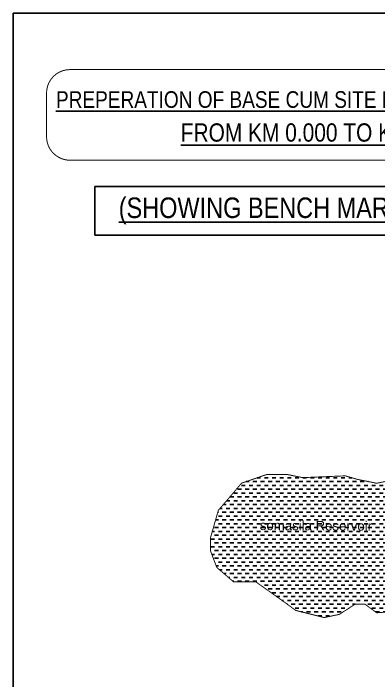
# Model space of a CAD drawing. Header units: inches. Extents: x 304037 to 460575, y 1453943 to 1639883.
# Drawn here: x 310653 to 316614, y 1599066 to 1609948 of the extents above; entities that cross this region are included whole.
import ezdxf

# ---------------------------------------------------------------- set-up
doc = ezdxf.new("R2010")
doc.units = ezdxf.units.IN
doc.header["$MEASUREMENT"] = 0
for name, color, linetype in [('SQUAREWELL', 5, 'Continuous'), ('TITLEBLOCK', 7, 'Continuous'), ('WATER_BODY', 4, 'Continuous')]:
    doc.layers.add(name, color=color, linetype=linetype)
doc.styles.add('ARIALN', font='ARIALN.TTF')
doc.styles.get("Standard").update_dxf_attribs({"font": 'arial.ttf'})

msp = doc.modelspace()

# ---------------------------------------------------------------- hatches: boundary and pattern name
h = msp.add_hatch()
h.set_pattern_fill('DASH', color=4, scale=500, style=0)
h.paths.add_polyline_path([(317326, 1602559), (316939, 1602357), (316581, 1602285), (316265, 1602349), (316070, 1602406), (315375, 1602377), (315116, 1602429), (314791, 1602429), (314376, 1602286), (314168, 1602040), (313999, 1601846), (313869, 1601392), (313869, 1601184), (313973, 1600912), (314246, 1600678), (314609, 1600678), (315103, 1600328), (315259, 1600212), (315726, 1600095), (315973, 1600147), (316232, 1600315), (316388, 1600315), (316583, 1600173), (316765, 1600186), (316869, 1600536), (316882, 1600951), (316947, 1601171), (316985, 1601223), (317050, 1601275), (317249, 1601497), (317294, 1601837), (317371, 1602030), (317530, 1602154)])

# ---------------------------------------------------------------- linework, layer by layer
at = {"color": 0}
msp.add_lwpolyline([(310653, 1581572), (310653, 1609948), (351372, 1609948), (351372, 1581572)], close=True, dxfattribs=at)
at = {"color": 0, "const_width": 15.9}
msp.add_lwpolyline([(311577, 1609030), (321114, 1609030, -0.414214), (321496, 1608649), (321496, 1607935, -0.414214), (321114, 1607553), (311577, 1607553, -0.414214), (311196, 1607935), (311196, 1608649, -0.414214)], format="xyb", close=True, dxfattribs=at)
at = {"color": 4, "const_width": 15}
msp.add_lwpolyline([(316939, 1602357), (316581, 1602285), (316265, 1602349), (316070, 1602406), (315375, 1602377), (315116, 1602429), (314791, 1602429), (314376, 1602286), (314168, 1602040), (313999, 1601846), (313869, 1601392), (313869, 1601184), (313973, 1600912), (314246, 1600678), (314609, 1600678), (315103, 1600328), (315259, 1600212), (315726, 1600095), (315973, 1600147), (316232, 1600315), (316388, 1600315), (316583, 1600173), (316765, 1600186)], dxfattribs=at)
at = {"layer": 'WATER_BODY', "color": 0}
msp.add_lwpolyline([(311985, 1607125), (321814, 1607125), (321814, 1606333), (311985, 1606333)], close=True, dxfattribs=at)

# ---------------------------------------------------------------- texts
at = {"layer": 'SQUAREWELL', "color": 1, "linetype": 'ByBlock'}
msp.add_text('somasila Reservoir', height=154.11, rotation=359.6509, dxfattribs=at).set_placement((314675, 1601522))
at = {"layer": 'TITLEBLOCK', "color": 1, "extrusion": (0.000201441, 0.004807, 0.999988), "style": 'ARIALN'}
msp.add_text('%%UPREPERATION OF BASE CUM SITE MAP OF   S.K.F.F CANAL ', height=271.26, rotation=359.9999, dxfattribs=at).set_placement((311349, 1608388, 7794))
at = {"layer": 'TITLEBLOCK', "color": 5, "extrusion": (0.000201441, 0.004807, 0.999988), "style": 'ARIALN'}
msp.add_text('%%UFROM KM 0.000 TO KM  45.125', height=297.64, rotation=359.9999, dxfattribs=at).set_placement((313385, 1607837, 7792))
at = {"layer": 'TITLEBLOCK', "color": 3, "style": 'ARIALN'}
msp.add_text('%%U(SHOWING BENCH MARK STONE ALONG CANAL)', height=334.61, rotation=359.9999, dxfattribs=at).set_placement((312373, 1606610))

doc.saveas('drawing.dxf')
